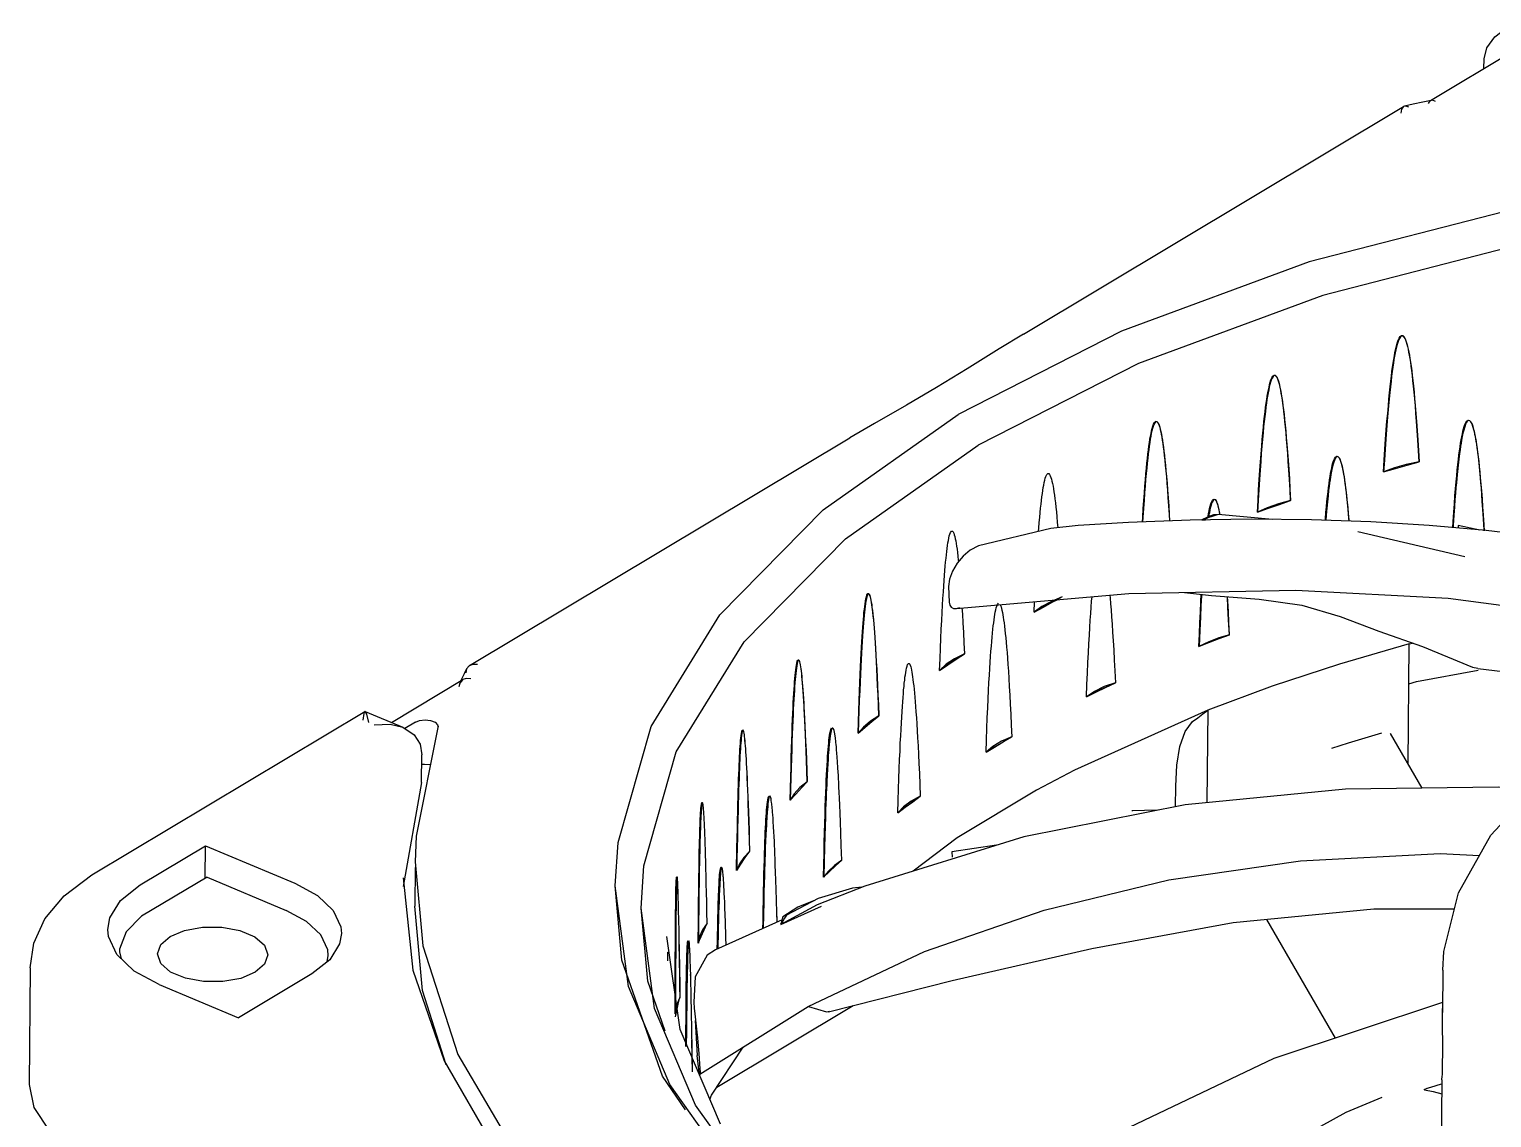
# Model space of a CAD drawing. Header units: millimetres. Extents: x 0 to 841, y 0 to 594.
# Drawn here: x 547.17 to 575.63, y 353.32 to 374.49 of the extents above; entities that cross this region are included whole.
import ezdxf

# ---------------------------------------------------------------- set-up
doc = ezdxf.new("R2010")
doc.units = ezdxf.units.MM
doc.header["$LTSCALE"] = 46.255
doc.layers.add('ASSEM_MEM', color=7, linetype='CONTINUOUS')

msp = doc.modelspace()

# ---------------------------------------------------------------- linework, layer by layer
at = {"layer": 'ASSEM_MEM', "color": 7, "linetype": 'CONTINUOUS'}
for p, q in [((574.441, 373.101), (576.039, 374.057)), ((575.48, 373.723), (575.482, 373.91)), ((574.453, 373.103), (574.431, 373.095)), ((566.517, 368.557), (573.914, 372.982)), ((573.874, 372.93), (573.862, 372.856)), ((573.936, 372.991), (573.914, 372.982)), ((573.877, 368.529), (573.904, 368.525)), ((573.908, 368.521), (573.881, 368.525)), ((573.969, 368.405), (573.981, 368.363)), ((571.395, 367.758), (571.419, 367.755)), ((571.424, 367.752), (571.4, 367.754)), ((571.48, 367.639), (571.492, 367.598)), ((569.091, 366.86), (569.114, 366.858)), ((569.12, 366.854), (569.097, 366.856)), ((555.743, 362.113), (563.14, 366.537)), ((572.614, 366.181), (572.638, 366.177)), ((572.646, 366.171), (572.623, 366.174)), ((570.121, 365.066), (570.131, 365.119)), ((570.131, 365.119), (570.142, 365.168)), ((570.252, 365.337), (570.23, 365.34)), ((570.33, 365.134), (570.322, 365.167)), ((570.106, 364.984), (569.993, 364.947)), ((569.993, 364.947), (570.036, 364.944)), ((570.076, 364.984), (569.994, 364.947)), ((569.994, 364.947), (570.056, 364.941)), ((570.076, 364.984), (570.004, 364.953)), ((570.004, 364.953), (570.106, 364.984)), ((570.056, 364.941), (570.004, 364.945)), ((570.004, 364.945), (570.012, 364.944)), ((570.148, 365.015), (570.076, 364.984)), ((570.208, 365.016), (570.106, 364.984)), ((570.136, 365.084), (570.129, 365.05)), ((570.22, 365.045), (570.148, 365.015)), ((570.311, 365.047), (570.208, 365.016)), ((570.311, 365.047), (570.22, 365.045)), ((571.367, 364.954), (570.311, 365.047)), ((572.123, 364.947), (570.95, 364.958)), ((574.98, 364.833), (574.981, 364.784)), ((575.398, 364.747), (574.98, 364.833)), ((575.008, 364.826), (574.98, 364.833)), ((575.11, 364.226), (573.024, 364.715)), ((564.967, 363.657), (564.975, 363.764)), ((563.49, 363.51), (563.505, 363.512)), ((563.513, 363.509), (563.499, 363.508)), ((564.96, 363.542), (564.967, 363.657)), ((565.063, 363.65), (565.072, 363.344)), ((567.274, 363.445), (567.171, 363.391)), ((565.323, 363.231), (565.331, 363.11)), ((566.725, 363.15), (566.734, 363.353)), ((566.825, 363.205), (566.725, 363.15)), ((565.371, 362.341), (565.281, 362.282)), ((574.004, 360.184), (574.026, 362.534)), ((574.026, 362.534), (574.092, 362.549)), ((555.684, 362.049), (555.667, 361.972)), ((562.15, 362.218), (562.138, 362.214)), ((564.975, 362.078), (564.888, 362.018)), ((574.168, 361.801), (575.367, 362.022)), ((575.257, 362.082), (575.36, 362.058)), ((554.22, 361.006), (555.611, 361.838)), ((555.551, 361.77), (555.535, 361.697)), ((555.586, 361.846), (555.571, 361.813)), ((555.677, 361.861), (555.611, 361.838)), ((555.767, 361.855), (555.677, 361.861)), ((574.019, 361.757), (574.168, 361.801)), ((563.706, 361.135), (563.69, 361.539)), ((548.392, 358.04), (553.701, 361.219)), ((553.71, 361.22), (553.701, 361.219)), ((553.742, 361.166), (553.71, 361.22)), ((553.71, 361.22), (554.443, 360.912)), ((553.782, 361.001), (553.742, 361.166)), ((563.301, 360.795), (563.315, 361.235)), ((570.104, 361.243), (570.088, 359.446)), ((553.886, 360.958), (554.196, 360.973)), ((554.196, 360.973), (554.443, 360.912)), ((554.686, 361.012), (554.479, 360.888)), ((555.129, 360.928), (555.125, 360.909)), ((555.129, 360.909), (555.129, 360.929)), ((561.066, 360.856), (561.057, 360.854)), ((562.813, 360.897), (562.8, 360.895)), ((563.406, 360.913), (563.303, 360.795)), ((563.303, 360.795), (563.435, 360.909)), ((573.656, 360.788), (573.653, 360.793)), ((573.656, 360.787), (574.268, 359.728)), ((554.809, 359.834), (554.814, 360.375)), ((562.302, 360.072), (562.311, 359.854)), ((554.809, 359.834), (554.452, 357.817)), ((561.993, 359.929), (561.981, 359.493)), ((569.478, 359.367), (569.482, 359.764)), ((562.059, 359.616), (561.981, 359.493)), ((561.981, 359.493), (562.088, 359.613)), ((566.776, 359.69), (565.232, 358.76)), ((569.668, 359.404), (566.527, 358.782)), ((569.121, 359.296), (568.63, 359.289)), ((568.646, 359.288), (568.63, 359.289)), ((549.33, 357.845), (550.604, 358.608)), ((550.598, 357.978), (550.604, 358.608)), ((550.604, 358.608), (552.339, 357.879)), ((566.527, 358.782), (563.431, 357.819)), ((565.232, 358.76), (564.373, 358.112)), ((565.997, 358.617), (565.126, 358.489)), ((565.126, 358.489), (565.133, 358.384)), ((569.348, 357.941), (571.907, 358.313)), ((554.684, 358.182), (554.677, 357.432)), ((560.992, 358.254), (560.94, 358.127)), ((560.94, 358.127), (561.021, 358.252)), ((562.72, 358.108), (562.631, 357.993)), ((562.631, 357.993), (562.746, 358.104)), ((548.951, 357.545), (549.33, 357.845)), ((550.633, 357.999), (549.359, 357.237)), ((550.633, 357.999), (552.175, 357.351)), ((563.431, 357.819), (562.505, 357.46)), ((566.924, 357.356), (569.348, 357.941)), ((548.739, 357.202), (548.951, 357.545)), ((562.505, 357.46), (561.799, 357.076)), ((562.525, 357.579), (561.91, 357.256)), ((562.467, 357.552), (562.13, 357.414)), ((562.558, 357.477), (562.505, 357.46)), ((548.701, 356.98), (548.739, 357.202)), ((549.359, 357.237), (549.057, 356.932)), ((559.748, 356.936), (559.749, 357.147)), ((559.758, 357.25), (559.756, 357.055)), ((559.813, 357.164), (559.809, 357.347)), ((559.817, 356.949), (559.813, 357.164)), ((561.823, 357.167), (560.524, 356.584)), ((560.715, 357.267), (560.71, 357.391)), ((561.717, 357.234), (561.72, 357.121)), ((561.795, 357.076), (562.592, 357.429)), ((562.13, 357.415), (561.84, 357.225)), ((561.91, 357.256), (561.84, 357.225)), ((571.251, 357.176), (572.586, 354.865)), ((559.746, 356.692), (559.748, 356.936)), ((559.756, 357.055), (559.754, 356.828)), ((559.821, 356.698), (559.817, 356.949)), ((560.58, 357.01), (560.576, 356.829)), ((561.835, 357.142), (561.795, 357.076)), ((561.812, 357.131), (561.797, 357.077)), ((561.797, 357.077), (561.802, 357.079)), ((561.799, 357.085), (561.835, 357.142)), ((561.812, 357.131), (561.799, 357.085)), ((561.799, 357.076), (561.806, 357.081)), ((559.841, 355.036), (559.581, 356.845)), ((559.754, 356.828), (559.744, 355.793)), ((559.745, 356.41), (559.746, 356.692)), ((559.754, 356.828), (559.752, 356.565)), ((559.814, 356.829), (559.819, 356.557)), ((559.825, 356.404), (559.821, 356.698)), ((560.028, 356.553), (560.025, 356.603)), ((560.192, 356.712), (560.247, 356.841)), ((560.217, 356.841), (560.192, 356.712)), ((560.562, 356.601), (560.565, 356.751)), ((560.574, 356.718), (560.571, 356.605)), ((560.576, 356.829), (560.574, 356.718)), ((560.732, 356.677), (560.728, 356.817)), ((548.929, 356.544), (548.96, 356.411)), ((552.97, 356.35), (552.991, 356.473)), ((559.595, 356.531), (559.595, 356.521)), ((559.597, 356.475), (559.596, 356.522)), ((559.598, 356.369), (559.597, 356.475)), ((559.744, 356.083), (559.745, 356.41)), ((559.752, 356.565), (559.75, 356.26)), ((559.819, 356.557), (559.825, 356.239)), ((559.983, 356.39), (559.98, 356.296)), ((547.194, 356.236), (547.173, 353.963)), ((552.675, 356.117), (551.242, 355.259)), ((559.744, 355.793), (559.744, 356.083)), ((559.75, 356.26), (559.748, 355.906)), ((560.032, 356.084), (560.044, 356.1)), ((560.048, 355.922), (560.044, 356.103)), ((574.68, 356.187), (574.672, 355.363)), ((549.7, 355.907), (551.242, 355.259)), ((559.744, 355.34), (559.744, 355.793)), ((559.748, 355.906), (559.747, 355.708)), ((560.051, 355.795), (560.048, 355.922)), ((560.054, 355.63), (560.051, 355.795)), ((559.747, 355.708), (559.746, 355.298)), ((559.773, 355.526), (559.746, 355.409)), ((559.835, 355.658), (559.773, 355.526)), ((559.966, 355.495), (559.963, 355.288)), ((559.968, 355.654), (559.966, 355.495)), ((560.059, 355.414), (560.054, 355.63)), ((560.105, 355.563), (560.114, 355.45)), ((560.114, 355.45), (560.126, 355.337)), ((560.223, 354.164), (562.33, 355.479)), ((560.551, 353.912), (563.207, 355.501)), ((562.339, 355.483), (562.685, 355.379)), ((574.672, 355.363), (574.674, 355.442)), ((559.749, 355.282), (559.772, 355.395)), ((559.963, 355.288), (559.96, 355.016)), ((560.128, 355.209), (560.173, 354.53)), ((562.685, 355.379), (562.725, 355.381)), ((562.725, 355.381), (562.748, 355.388)), ((560.622, 353.192), (559.841, 355.036)), ((559.96, 355.016), (559.957, 354.701)), ((560.062, 354.833), (560.068, 354.499)), ((560.078, 354.208), (560.07, 354.74)), ((574.674, 354.248), (574.678, 354.696)), ((560.068, 354.499), (560.074, 354.209)), ((560.212, 354.203), (560.173, 354.53)), ((560.203, 354.568), (560.223, 354.268)), ((574.66, 354.053), (574.622, 349.92)), ((574.66, 354.053), (574.669, 354.128)), ((560.953, 352.121), (559.635, 353.961)), ((574.324, 353.859), (574.489, 353.831)), ((574.375, 353.891), (574.382, 353.893)), ((574.382, 353.893), (574.488, 353.925)), ((574.488, 353.925), (574.512, 353.932)), ((574.489, 353.831), (574.658, 353.785)), ((574.509, 353.931), (574.549, 353.943)), ((574.549, 353.943), (574.591, 353.955)), ((574.591, 353.955), (574.659, 353.977)), ((561.439, 351.757), (560.137, 353.562)), ((572.8, 353.424), (573.497, 353.715))]:
    msp.add_line(p, q, dxfattribs=at)
for points in [[(575.482, 373.91), (575.534, 374.126), (575.694, 374.339), (575.889, 374.486)], [(574.453, 373.103), (574.291, 373.069), (574.101, 373.027), (573.936, 372.991)], [(574.431, 373.095), (574.425, 373.091), (574.391, 373.043)], [(574.536, 373.082), (574.476, 373.105), (574.453, 373.103)], [(573.914, 372.982), (573.908, 372.978), (573.874, 372.93)], [(574.02, 372.969), (573.959, 372.992), (573.936, 372.991)], [(616.811, 357.295), (616.68, 358.739), (615.893, 360.996), (614.411, 363.167), (612.271, 365.201), (609.526, 367.046), (606.243, 368.658), (602.504, 369.997), (598.4, 371.029), (594.032, 371.73), (589.508, 372.082), (584.939, 372.077), (580.439, 371.714), (576.117, 371.002), (572.079, 369.96), (568.427, 368.612), (565.249, 366.993)], [(616.3, 356.866), (616.172, 358.286), (615.398, 360.503), (613.942, 362.637), (611.839, 364.635), (609.142, 366.448), (605.916, 368.032), (602.242, 369.347), (598.209, 370.362), (593.917, 371.05), (589.472, 371.396), (584.983, 371.391), (580.561, 371.034), (576.314, 370.335), (572.347, 369.311), (568.758, 367.987), (565.636, 366.396)], [(566.517, 368.557), (566.045, 368.269), (565.422, 367.883), (564.828, 367.521)], [(573.526, 365.882), (573.54, 366.109), (573.554, 366.318), (573.567, 366.513), (573.58, 366.694), (573.593, 366.861), (573.606, 367.016), (573.619, 367.16), (573.631, 367.294), (573.643, 367.418), (573.655, 367.532), (573.667, 367.639), (573.678, 367.737), (573.69, 367.829), (573.702, 367.914), (573.713, 367.992), (573.725, 368.065), (573.736, 368.132), (573.748, 368.194), (573.76, 368.252), (573.772, 368.305), (573.785, 368.354)], [(573.79, 368.352), (573.777, 368.303), (573.765, 368.25), (573.753, 368.193), (573.741, 368.131), (573.729, 368.064), (573.718, 367.991), (573.706, 367.913), (573.695, 367.829), (573.683, 367.738), (573.671, 367.639), (573.659, 367.533), (573.647, 367.419), (573.635, 367.295), (573.622, 367.162), (573.609, 367.018), (573.596, 366.862), (573.583, 366.695), (573.57, 366.514), (573.556, 366.319), (573.542, 366.108), (573.527, 365.881)], [(573.785, 368.354), (573.798, 368.4), (573.813, 368.441), (573.83, 368.478), (573.85, 368.51), (573.877, 368.529)], [(573.881, 368.525), (573.855, 368.506), (573.835, 368.475), (573.818, 368.438), (573.803, 368.397), (573.79, 368.352)], [(573.904, 368.525), (573.924, 368.504), (573.941, 368.476), (573.955, 368.443), (573.969, 368.405)], [(573.985, 368.361), (573.973, 368.403), (573.959, 368.44), (573.945, 368.473), (573.928, 368.501), (573.908, 368.521)], [(573.981, 368.363), (573.994, 368.316), (574.005, 368.265), (574.017, 368.209), (574.028, 368.148), (574.039, 368.082), (574.051, 368.01), (574.062, 367.931), (574.073, 367.846), (574.085, 367.754), (574.096, 367.654), (574.108, 367.545), (574.119, 367.428), (574.131, 367.301), (574.143, 367.164), (574.155, 367.016), (574.167, 366.855), (574.18, 366.682), (574.192, 366.494), (574.205, 366.292), (574.218, 366.073)], [(574.218, 366.072), (574.206, 366.292), (574.193, 366.495), (574.181, 366.683), (574.169, 366.857), (574.157, 367.018), (574.145, 367.166), (574.133, 367.303), (574.121, 367.43), (574.11, 367.547), (574.098, 367.655), (574.087, 367.755), (574.076, 367.847), (574.065, 367.932), (574.054, 368.01), (574.043, 368.082), (574.031, 368.148), (574.02, 368.208), (574.009, 368.264), (573.997, 368.315), (573.985, 368.361)], [(571.308, 367.578), (571.321, 367.624), (571.335, 367.666), (571.35, 367.704), (571.37, 367.737), (571.395, 367.758)], [(571.4, 367.754), (571.375, 367.734), (571.356, 367.701), (571.341, 367.663), (571.327, 367.622), (571.314, 367.576)], [(571.419, 367.755), (571.438, 367.735), (571.454, 367.708), (571.468, 367.676), (571.48, 367.639)], [(571.494, 367.605), (571.483, 367.644), (571.471, 367.678), (571.457, 367.709), (571.442, 367.734), (571.424, 367.752)], [(564.828, 367.521), (564.242, 367.177), (563.62, 366.818), (563.14, 366.537)], [(571.07, 365.094), (571.083, 365.321), (571.095, 365.531), (571.108, 365.727), (571.12, 365.908), (571.132, 366.076), (571.143, 366.231), (571.155, 366.376), (571.166, 366.51), (571.177, 366.634), (571.188, 366.75), (571.199, 366.857), (571.21, 366.956), (571.221, 367.048), (571.231, 367.133), (571.242, 367.212), (571.253, 367.285), (571.263, 367.353), (571.274, 367.416), (571.285, 367.474), (571.297, 367.528), (571.308, 367.578)], [(571.314, 367.576), (571.302, 367.527), (571.291, 367.473), (571.28, 367.415), (571.269, 367.353), (571.258, 367.285), (571.247, 367.212), (571.237, 367.134), (571.226, 367.049), (571.215, 366.957), (571.204, 366.858), (571.193, 366.752), (571.182, 366.636), (571.17, 366.512), (571.159, 366.378), (571.147, 366.234), (571.135, 366.078), (571.123, 365.909), (571.11, 365.728), (571.098, 365.532), (571.085, 365.321), (571.071, 365.093)], [(571.492, 367.598), (571.504, 367.552), (571.515, 367.502), (571.526, 367.447), (571.536, 367.387), (571.547, 367.321), (571.558, 367.249), (571.568, 367.172), (571.579, 367.087), (571.59, 366.996), (571.601, 366.897), (571.612, 366.789), (571.623, 366.672), (571.634, 366.546), (571.645, 366.41), (571.657, 366.262), (571.669, 366.102), (571.681, 365.929), (571.693, 365.741), (571.705, 365.539), (571.717, 365.32)], [(571.718, 365.32), (571.706, 365.531), (571.695, 365.728), (571.683, 365.91), (571.672, 366.079), (571.661, 366.235), (571.65, 366.38), (571.639, 366.514), (571.629, 366.638), (571.618, 366.753), (571.608, 366.859), (571.597, 366.958), (571.587, 367.049), (571.577, 367.133), (571.567, 367.21), (571.557, 367.282), (571.547, 367.348), (571.536, 367.409), (571.526, 367.465), (571.516, 367.516), (571.505, 367.563), (571.494, 367.605)], [(558.575, 357.829), (558.632, 358.669), (559.273, 360.926), (560.614, 363.101), (562.622, 365.14), (565.249, 366.993)], [(569.012, 366.676), (569.023, 366.722), (569.036, 366.765), (569.05, 366.804), (569.068, 366.838), (569.091, 366.86)], [(569.097, 366.856), (569.074, 366.835), (569.057, 366.801), (569.042, 366.763), (569.03, 366.72)], [(569.114, 366.858), (569.131, 366.839), (569.146, 366.813), (569.158, 366.781), (569.17, 366.745), (569.181, 366.704)], [(569.186, 366.702), (569.176, 366.742), (569.164, 366.779), (569.151, 366.81), (569.137, 366.836), (569.12, 366.854)], [(575.083, 366.716), (575.096, 366.76), (575.11, 366.8), (575.126, 366.836), (575.146, 366.867), (575.173, 366.885)], [(575.18, 366.878), (575.155, 366.861), (575.135, 366.832), (575.123, 366.807), (575.111, 366.776), (575.098, 366.737)], [(575.173, 366.885), (575.198, 366.88), (575.217, 366.86)], [(575.224, 366.854), (575.204, 366.873), (575.18, 366.878)], [(575.217, 366.86), (575.233, 366.834), (575.247, 366.803), (575.26, 366.768), (575.271, 366.729)], [(575.271, 366.742), (575.259, 366.781), (575.247, 366.811), (575.235, 366.835), (575.224, 366.854)], [(568.835, 364.903), (568.84, 364.996), (568.851, 365.165), (568.861, 365.321), (568.872, 365.466), (568.882, 365.601), (568.892, 365.725), (568.902, 365.841), (568.912, 365.949), (568.922, 366.048), (568.932, 366.141), (568.941, 366.227), (568.951, 366.306), (568.961, 366.38), (568.97, 366.448), (568.98, 366.512), (568.99, 366.571), (569.001, 366.625), (569.012, 366.676)], [(569.03, 366.72), (569.018, 366.674), (569.007, 366.624), (568.997, 366.57), (568.987, 366.512), (568.977, 366.449), (568.967, 366.381), (568.957, 366.307), (568.947, 366.228), (568.937, 366.142), (568.927, 366.05), (568.917, 365.951), (568.907, 365.844), (568.897, 365.728), (568.887, 365.603), (568.876, 365.469), (568.866, 365.324), (568.855, 365.167), (568.844, 364.998), (568.838, 364.903)], [(569.181, 366.704), (569.192, 366.659), (569.202, 366.609), (569.212, 366.554), (569.222, 366.494), (569.232, 366.429), (569.242, 366.358), (569.252, 366.281), (569.262, 366.197), (569.272, 366.106), (569.282, 366.007), (569.292, 365.9), (569.303, 365.784), (569.313, 365.659), (569.324, 365.523), (569.335, 365.376), (569.346, 365.217), (569.357, 365.044), (569.364, 364.924)], [(569.366, 364.924), (569.358, 365.046), (569.348, 365.218), (569.337, 365.377), (569.326, 365.524), (569.316, 365.66), (569.306, 365.786), (569.296, 365.901), (569.286, 366.008), (569.276, 366.107), (569.266, 366.197), (569.256, 366.281), (569.246, 366.358), (569.237, 366.429), (569.227, 366.494), (569.217, 366.553), (569.207, 366.607), (569.197, 366.657), (569.186, 366.702)], [(574.875, 364.794), (574.882, 364.915), (574.894, 365.093), (574.905, 365.257), (574.916, 365.41), (574.927, 365.551), (574.939, 365.682), (574.95, 365.803), (574.96, 365.915), (574.971, 366.019), (574.982, 366.116), (574.993, 366.205), (575.004, 366.288), (575.015, 366.364), (575.025, 366.435), (575.036, 366.5), (575.047, 366.561), (575.059, 366.617), (575.071, 366.669), (575.083, 366.716)], [(575.098, 366.737), (575.085, 366.69), (575.071, 366.633), (575.064, 366.6), (575.057, 366.568), (575.05, 366.53), (575.042, 366.487), (575.034, 366.436), (575.025, 366.378), (575.014, 366.308), (575.003, 366.226), (574.991, 366.128), (574.977, 366.009), (574.965, 365.888), (574.958, 365.823), (574.951, 365.751), (574.944, 365.668), (574.935, 365.573), (574.926, 365.465), (574.916, 365.341), (574.906, 365.198), (574.894, 365.033), (574.882, 364.842), (574.879, 364.794)], [(575.485, 364.729), (575.483, 364.752), (575.471, 364.964), (575.459, 365.146), (575.448, 365.304), (575.438, 365.441), (575.429, 365.56), (575.42, 365.664), (575.412, 365.754), (575.405, 365.834), (575.399, 365.905), (575.392, 365.967), (575.384, 366.05), (575.371, 366.168), (575.359, 366.266), (575.348, 366.348), (575.338, 366.416), (575.329, 366.474), (575.32, 366.523), (575.313, 366.566), (575.305, 366.602), (575.299, 366.634), (575.293, 366.662), (575.285, 366.695), (575.271, 366.742)], [(575.271, 366.729), (575.283, 366.685), (575.294, 366.638), (575.304, 366.587), (575.315, 366.531), (575.325, 366.47), (575.335, 366.403), (575.346, 366.332), (575.356, 366.254), (575.367, 366.17), (575.377, 366.079), (575.387, 365.981), (575.398, 365.874), (575.409, 365.76), (575.42, 365.636), (575.431, 365.502), (575.442, 365.357), (575.453, 365.201), (575.464, 365.033), (575.476, 364.851), (575.483, 364.729)], [(559.078, 357.393), (559.134, 358.217), (559.764, 360.435), (561.082, 362.572), (563.054, 364.575), (565.636, 366.396)], [(572.393, 364.938), (572.395, 364.965), (572.405, 365.087), (572.415, 365.2), (572.425, 365.305), (572.435, 365.401), (572.446, 365.491), (572.456, 365.574), (572.466, 365.651), (572.476, 365.723), (572.486, 365.789), (572.496, 365.85), (572.507, 365.907), (572.518, 365.959), (572.529, 366.007)], [(572.546, 366.029), (572.534, 365.982), (572.521, 365.924), (572.514, 365.89), (572.507, 365.857), (572.501, 365.819), (572.493, 365.776), (572.485, 365.725), (572.477, 365.666), (572.467, 365.596), (572.457, 365.513), (572.445, 365.415), (572.433, 365.296), (572.421, 365.172), (572.415, 365.108), (572.408, 365.035), (572.4, 364.938)], [(572.529, 366.007), (572.542, 366.052), (572.555, 366.092), (572.57, 366.129), (572.589, 366.161), (572.614, 366.181)], [(572.623, 366.174), (572.599, 366.156), (572.58, 366.125), (572.569, 366.1), (572.558, 366.068), (572.546, 366.029)], [(572.638, 366.177), (572.656, 366.159), (572.671, 366.133), (572.684, 366.103), (572.696, 366.068), (572.707, 366.03)], [(572.709, 366.043), (572.697, 366.081), (572.686, 366.111), (572.675, 366.135), (572.664, 366.152), (572.646, 366.171)], [(572.707, 366.03), (572.718, 365.987), (572.728, 365.941), (572.738, 365.89), (572.748, 365.834), (572.758, 365.774), (572.768, 365.708), (572.778, 365.637), (572.788, 365.56), (572.798, 365.477), (572.808, 365.386), (572.818, 365.289), (572.828, 365.183), (572.838, 365.069), (572.849, 364.945), (572.851, 364.922)], [(572.855, 364.921), (572.851, 364.974), (572.843, 365.064), (572.836, 365.144), (572.83, 365.214), (572.824, 365.275), (572.816, 365.357), (572.803, 365.474), (572.792, 365.572), (572.781, 365.653), (572.772, 365.721), (572.763, 365.779), (572.755, 365.828), (572.748, 365.869), (572.741, 365.906), (572.735, 365.937), (572.729, 365.964), (572.722, 365.997), (572.709, 366.043)], [(573.527, 365.881), (573.756, 365.946), (573.986, 366.01), (574.218, 366.072)], [(574.218, 366.072), (573.968, 366.022), (573.736, 365.957), (573.527, 365.881)], [(566.814, 364.722), (566.819, 364.786), (566.827, 364.893), (566.836, 364.993), (566.845, 365.085), (566.853, 365.17), (566.862, 365.25), (566.87, 365.324), (566.879, 365.393), (566.887, 365.457), (566.896, 365.516), (566.904, 365.571), (566.913, 365.622), (566.923, 365.67), (566.933, 365.714), (566.944, 365.754), (566.956, 365.791), (566.971, 365.824), (566.991, 365.845)], [(566.991, 365.845), (567.012, 365.845), (567.028, 365.827), (567.041, 365.802), (567.053, 365.771), (567.064, 365.735), (567.074, 365.695), (567.084, 365.65), (567.094, 365.601), (567.103, 365.547), (567.112, 365.487), (567.122, 365.422), (567.131, 365.352), (567.14, 365.275), (567.15, 365.192), (567.159, 365.101), (567.169, 365.003), (567.178, 364.897), (567.187, 364.793)], [(570.159, 365.191), (570.148, 365.143), (570.136, 365.084)], [(570.142, 365.168), (570.153, 365.213), (570.166, 365.254), (570.18, 365.292), (570.197, 365.325), (570.22, 365.346)], [(570.23, 365.34), (570.209, 365.32), (570.191, 365.289), (570.181, 365.263), (570.17, 365.23), (570.159, 365.191)], [(570.248, 365.338), (570.261, 365.324), (570.275, 365.297), (570.288, 365.265), (570.299, 365.229), (570.31, 365.189)], [(570.322, 365.167), (570.311, 365.213), (570.3, 365.25), (570.289, 365.279), (570.279, 365.302), (570.269, 365.32), (570.252, 365.337)], [(570.31, 365.189), (570.32, 365.144), (570.33, 365.095), (570.339, 365.045)], [(570.347, 365.044), (570.341, 365.076), (570.335, 365.107), (570.33, 365.134)], [(571.071, 365.093), (571.285, 365.17), (571.5, 365.245), (571.718, 365.32)], [(571.718, 365.32), (571.48, 365.256), (571.262, 365.18), (571.071, 365.093)], [(567.582, 364.832), (567.052, 364.779), (565.646, 364.439)], [(570.95, 364.958), (569.762, 364.94), (568.562, 364.893), (567.582, 364.834)], [(570.11, 364.998), (570.112, 365.009), (570.121, 365.066)], [(570.129, 365.05), (570.124, 365.017), (570.121, 365.003)], [(583.895, 362.78), (583.876, 362.788), (583.151, 363.058), (582.354, 363.328), (581.498, 363.59), (580.597, 363.837), (579.654, 364.064), (578.673, 364.269), (577.656, 364.451), (576.606, 364.607), (575.524, 364.735), (574.413, 364.836), (573.279, 364.906), (572.123, 364.947)], [(564.975, 363.764), (564.983, 363.864), (564.99, 363.957), (564.997, 364.043), (565.005, 364.123), (565.012, 364.197), (565.019, 364.267), (565.027, 364.331), (565.034, 364.391), (565.042, 364.446), (565.05, 364.498), (565.058, 364.546), (565.067, 364.59), (565.076, 364.632), (565.087, 364.669), (565.1, 364.702), (565.118, 364.725)], [(565.118, 364.725), (565.136, 364.726), (565.15, 364.709), (565.162, 364.684), (565.173, 364.654), (565.182, 364.619), (565.192, 364.579), (565.2, 364.535), (565.209, 364.486), (565.217, 364.432), (565.226, 364.374), (565.234, 364.309), (565.242, 364.239), (565.25, 364.163), (565.254, 364.133)], [(565.646, 364.439), (565.484, 364.355), (565.344, 364.239), (565.226, 364.101), (565.136, 363.948), (565.079, 363.791), (565.063, 363.65)], [(563.445, 363.361), (563.453, 363.406), (563.463, 363.447), (563.474, 363.484), (563.49, 363.51)], [(563.499, 363.508), (563.483, 363.483), (563.471, 363.447), (563.462, 363.407), (563.453, 363.363)], [(563.505, 363.512), (563.517, 363.498), (563.526, 363.475), (563.535, 363.448), (563.543, 363.416), (563.55, 363.38), (563.557, 363.339)], [(563.565, 363.336), (563.558, 363.377), (563.551, 363.413), (563.543, 363.445), (563.534, 363.472), (563.525, 363.494), (563.513, 363.509)], [(564.888, 362.018), (564.896, 362.241), (564.904, 362.448), (564.912, 362.64), (564.92, 362.819), (564.928, 362.986), (564.936, 363.14), (564.944, 363.284), (564.952, 363.417), (564.96, 363.542)], [(565.21, 363.221), (568.572, 363.513), (571.821, 363.576), (574.782, 363.42), (577.534, 363.062), (580.143, 362.497), (581.131, 362.18)], [(567.274, 363.445), (567.064, 363.36), (566.879, 363.261), (566.725, 363.15)], [(567.744, 361.505), (567.754, 361.743), (567.763, 361.965), (567.773, 362.17), (567.782, 362.361), (567.791, 362.537), (567.801, 362.702), (567.81, 362.854), (567.819, 362.995), (567.828, 363.126), (567.837, 363.248), (567.846, 363.361), (567.853, 363.45)], [(568.199, 363.48), (568.204, 363.426), (568.214, 363.314), (568.224, 363.192), (568.234, 363.06), (568.244, 362.917), (568.254, 362.762), (568.264, 362.595), (568.275, 362.414), (568.285, 362.218), (568.296, 362.006), (568.307, 361.777)], [(569.655, 363.534), (570.179, 363.477), (571.107, 363.4), (571.937, 363.289), (572.681, 363.065), (573.437, 362.783), (574.284, 362.479), (575.257, 362.082)], [(569.933, 362.483), (569.943, 362.725), (569.952, 362.949), (569.962, 363.156), (569.972, 363.349), (569.98, 363.499)], [(569.985, 363.498), (569.983, 363.467), (569.973, 363.275), (569.961, 363.051), (569.948, 362.79), (569.935, 362.482)], [(570.485, 363.452), (570.49, 363.362), (570.501, 363.163), (570.512, 362.947), (570.524, 362.713)], [(570.526, 362.711), (570.512, 363.002), (570.499, 363.248), (570.488, 363.451)], [(563.453, 363.363), (563.446, 363.315), (563.438, 363.264), (563.431, 363.208), (563.425, 363.149), (563.418, 363.084), (563.412, 363.015), (563.405, 362.94), (563.399, 362.86), (563.392, 362.773), (563.386, 362.68), (563.379, 362.579), (563.373, 362.471), (563.366, 362.354), (563.36, 362.228), (563.353, 362.093), (563.346, 361.946), (563.339, 361.789), (563.332, 361.619), (563.325, 361.436), (563.318, 361.238), (563.311, 361.025), (563.303, 360.796)], [(563.315, 361.235), (563.321, 361.431), (563.328, 361.613), (563.334, 361.782), (563.341, 361.939), (563.347, 362.085), (563.354, 362.22), (563.36, 362.346), (563.366, 362.463), (563.372, 362.571), (563.379, 362.672), (563.385, 362.766), (563.391, 362.853), (563.397, 362.934), (563.404, 363.009), (563.41, 363.079), (563.416, 363.144), (563.423, 363.205), (563.43, 363.261), (563.437, 363.313), (563.445, 363.361)], [(563.557, 363.339), (563.564, 363.295), (563.571, 363.246), (563.578, 363.192), (563.585, 363.133), (563.591, 363.069), (563.598, 363), (563.605, 362.924), (563.612, 362.842), (563.619, 362.753), (563.626, 362.657), (563.633, 362.553), (563.641, 362.44), (563.648, 362.317), (563.656, 362.185), (563.663, 362.042), (563.671, 361.888), (563.68, 361.721), (563.688, 361.54), (563.696, 361.345), (563.705, 361.135)], [(563.69, 361.539), (563.682, 361.719), (563.674, 361.886), (563.667, 362.04), (563.66, 362.183), (563.652, 362.315), (563.645, 362.437), (563.638, 362.55), (563.631, 362.654), (563.625, 362.751), (563.618, 362.839), (563.611, 362.921), (563.605, 362.997), (563.598, 363.066), (563.591, 363.13), (563.585, 363.189), (563.578, 363.243), (563.572, 363.292), (563.565, 363.336)], [(565.072, 363.344), (565.084, 363.285), (565.115, 363.244), (565.16, 363.223), (565.21, 363.221)], [(565.21, 363.221), (565.216, 363.222), (565.281, 363.241)], [(565.791, 360.425), (565.799, 360.666), (565.807, 360.888), (565.815, 361.095), (565.824, 361.286), (565.832, 361.464), (565.84, 361.628), (565.848, 361.781), (565.856, 361.923), (565.864, 362.054), (565.872, 362.176), (565.879, 362.289), (565.887, 362.394), (565.895, 362.491), (565.902, 362.582), (565.91, 362.666), (565.917, 362.743), (565.925, 362.816), (565.932, 362.883), (565.94, 362.945), (565.947, 363.002), (565.955, 363.056), (565.963, 363.105), (565.971, 363.151), (565.98, 363.194), (565.989, 363.233), (566, 363.269)], [(566, 363.269), (566.013, 363.301), (566.031, 363.322)], [(566.067, 363.296), (566.073, 363.282), (566.083, 363.254), (566.092, 363.222), (566.101, 363.186), (566.109, 363.145), (566.117, 363.101), (566.125, 363.052), (566.133, 362.999), (566.141, 362.941), (566.149, 362.878), (566.157, 362.809), (566.165, 362.734), (566.173, 362.653), (566.182, 362.565), (566.19, 362.47), (566.199, 362.366), (566.208, 362.254), (566.217, 362.133), (566.226, 362.001), (566.235, 361.859), (566.244, 361.705), (566.254, 361.538), (566.263, 361.358), (566.273, 361.163), (566.283, 360.953), (566.293, 360.725)], [(566.725, 363.15), (566.906, 363.249), (567.089, 363.348), (567.172, 363.391)], [(567.171, 363.391), (567.057, 363.331), (566.939, 363.267), (566.825, 363.205)], [(565.331, 363.11), (565.341, 362.94), (565.351, 362.756), (565.361, 362.556), (565.371, 362.341)], [(569.934, 362.482), (570.129, 362.56), (570.327, 362.636), (570.527, 362.711)], [(570.527, 362.711), (570.323, 362.652), (570.123, 362.575), (569.934, 362.482)], [(564.887, 362.017), (565.046, 362.126), (565.207, 362.233), (565.371, 362.34)], [(565.371, 362.34), (565.18, 362.245), (565.017, 362.136), (564.887, 362.017)], [(565.281, 362.282), (565.179, 362.215), (565.075, 362.145), (564.975, 362.078)], [(574.026, 362.534), (572.67, 362.141), (571.361, 361.71), (570.104, 361.243)], [(555.684, 362.049), (555.635, 361.949), (555.586, 361.846)], [(555.743, 362.113), (555.734, 362.107), (555.684, 362.049)], [(555.898, 362.129), (555.809, 362.135), (555.743, 362.113)], [(561.981, 359.495), (561.985, 359.729), (561.991, 359.945), (561.996, 360.145), (562.001, 360.33), (562.006, 360.5), (562.011, 360.659), (562.016, 360.805), (562.021, 360.94), (562.026, 361.066), (562.031, 361.182), (562.036, 361.29), (562.041, 361.391), (562.046, 361.484), (562.051, 361.57), (562.056, 361.65), (562.061, 361.725), (562.066, 361.794), (562.071, 361.858), (562.077, 361.918), (562.082, 361.974), (562.088, 362.025), (562.094, 362.073)], [(562.101, 362.06), (562.095, 362.011), (562.089, 361.958), (562.083, 361.901), (562.078, 361.839), (562.072, 361.774), (562.067, 361.703), (562.062, 361.627), (562.057, 361.545), (562.052, 361.458), (562.046, 361.363), (562.041, 361.262), (562.036, 361.153), (562.031, 361.036), (562.026, 360.91), (562.02, 360.775), (562.015, 360.629), (562.01, 360.473), (562.004, 360.305), (561.999, 360.124), (561.993, 359.929)], [(562.094, 362.073), (562.101, 362.117), (562.109, 362.158), (562.119, 362.194), (562.131, 362.218)], [(562.138, 362.214), (562.125, 362.186), (562.116, 362.148), (562.108, 362.106), (562.101, 362.06)], [(562.193, 362.049), (562.187, 362.089), (562.181, 362.125), (562.175, 362.156), (562.168, 362.183), (562.16, 362.205), (562.15, 362.218)], [(562.184, 362.058), (562.191, 362.01), (562.197, 361.957), (562.203, 361.899), (562.209, 361.835), (562.215, 361.766), (562.221, 361.69), (562.227, 361.607), (562.234, 361.517), (562.24, 361.419), (562.246, 361.313), (562.253, 361.198), (562.26, 361.073), (562.266, 360.938), (562.273, 360.791), (562.28, 360.632), (562.288, 360.46), (562.295, 360.274), (562.302, 360.072)], [(562.31, 359.852), (562.305, 360.066), (562.298, 360.263), (562.291, 360.444), (562.285, 360.611), (562.278, 360.765), (562.272, 360.907), (562.266, 361.038), (562.26, 361.159), (562.254, 361.271), (562.249, 361.374), (562.243, 361.47), (562.237, 361.558), (562.232, 361.639), (562.226, 361.713), (562.221, 361.782), (562.215, 361.845), (562.21, 361.903), (562.204, 361.957), (562.199, 362.005), (562.193, 362.049)], [(564.076, 359.246), (564.083, 359.486), (564.09, 359.708), (564.096, 359.914), (564.103, 360.105), (564.11, 360.283), (564.117, 360.447), (564.123, 360.6), (564.13, 360.742), (564.137, 360.874), (564.143, 360.997), (564.15, 361.11), (564.156, 361.216), (564.163, 361.314), (564.169, 361.404), (564.176, 361.489), (564.182, 361.567), (564.188, 361.64), (564.195, 361.707), (564.201, 361.77), (564.208, 361.828), (564.214, 361.883), (564.221, 361.933), (564.228, 361.979), (564.236, 362.023), (564.244, 362.062), (564.253, 362.099), (564.265, 362.132), (564.28, 362.154)], [(564.28, 362.154), (564.296, 362.154), (564.307, 362.139), (564.317, 362.117), (564.326, 362.089), (564.333, 362.058), (564.341, 362.022), (564.348, 361.982), (564.355, 361.939), (564.362, 361.89), (564.369, 361.838), (564.376, 361.78), (564.383, 361.717), (564.391, 361.649), (564.398, 361.575), (564.405, 361.494), (564.413, 361.407), (564.42, 361.312), (564.428, 361.209), (564.436, 361.097), (564.444, 360.976), (564.452, 360.845), (564.46, 360.704), (564.468, 360.55), (564.477, 360.384), (564.485, 360.204), (564.494, 360.009), (564.503, 359.799), (564.512, 359.572)], [(575.36, 362.057), (578.446, 361.687), (579.392, 361.554)], [(555.611, 361.838), (555.602, 361.832), (555.551, 361.77)], [(567.744, 361.505), (567.93, 361.596), (568.117, 361.687), (568.307, 361.777)], [(568.307, 361.777), (568.224, 361.738), (568.127, 361.692), (568.025, 361.643), (567.923, 361.593), (567.827, 361.546), (567.744, 361.505)], [(568.307, 361.777), (568.092, 361.701), (567.902, 361.609), (567.744, 361.505)], [(553.701, 361.219), (553.681, 361.177), (553.664, 361.049)], [(563.706, 361.135), (563.541, 361.027), (563.406, 360.913)], [(563.435, 360.909), (563.569, 361.022), (563.706, 361.135)], [(570.104, 361.243), (567.51, 360.079), (566.776, 359.69)], [(569.811, 361.021), (569.909, 361.096), (570.007, 361.17), (570.104, 361.243)], [(554.443, 360.912), (554.661, 360.766), (554.778, 360.583), (554.814, 360.375)], [(555.125, 360.909), (554.704, 358.795), (554.685, 358.297)], [(554.686, 361.012), (554.769, 361.044), (554.875, 361.056), (554.983, 361.044), (555.07, 361.01), (555.12, 360.961), (555.129, 360.928)], [(561.019, 360.701), (561.024, 360.747), (561.03, 360.789), (561.038, 360.827), (561.047, 360.855)], [(561.057, 360.854), (561.047, 360.829), (561.04, 360.792), (561.034, 360.751), (561.029, 360.706)], [(561.098, 360.691), (561.094, 360.73), (561.089, 360.765), (561.084, 360.796), (561.079, 360.822), (561.073, 360.843), (561.066, 360.856)], [(562.747, 360.755), (562.754, 360.798), (562.762, 360.838), (562.772, 360.874), (562.786, 360.899)], [(562.8, 360.895), (562.787, 360.872), (562.777, 360.838), (562.771, 360.81), (562.765, 360.776), (562.759, 360.735)], [(562.855, 360.739), (562.848, 360.783), (562.842, 360.818), (562.835, 360.846), (562.829, 360.867), (562.823, 360.882), (562.813, 360.897)], [(569.482, 359.764), (569.503, 360.172), (569.563, 360.539), (569.665, 360.832), (569.811, 361.021)], [(560.938, 358.127), (560.945, 358.564), (560.949, 358.759), (560.952, 358.941), (560.956, 359.11), (560.959, 359.267), (560.963, 359.413), (560.966, 359.549), (560.97, 359.675), (560.973, 359.792), (560.977, 359.901), (560.98, 360.003), (560.984, 360.097), (560.987, 360.185), (560.991, 360.267), (560.995, 360.343), (560.999, 360.414), (561.002, 360.48), (561.006, 360.541), (561.01, 360.598), (561.015, 360.651), (561.019, 360.701)], [(561.029, 360.706), (561.024, 360.657), (561.02, 360.605), (561.015, 360.549), (561.011, 360.489), (561.007, 360.424), (561.003, 360.355), (561, 360.279), (560.996, 360.198), (560.992, 360.111), (560.988, 360.017), (560.984, 359.916), (560.98, 359.807), (560.977, 359.69), (560.973, 359.564), (560.969, 359.427), (560.965, 359.281), (560.961, 359.123), (560.957, 358.952), (560.953, 358.768), (560.949, 358.57), (560.945, 358.357), (560.941, 358.127)], [(561.09, 360.695), (561.094, 360.652), (561.099, 360.604), (561.103, 360.552), (561.108, 360.495), (561.112, 360.432), (561.117, 360.364), (561.121, 360.289), (561.126, 360.208), (561.131, 360.12), (561.135, 360.025), (561.14, 359.921), (561.145, 359.809), (561.151, 359.688), (561.156, 359.556), (561.161, 359.413), (561.167, 359.258), (561.173, 359.091), (561.179, 358.91), (561.185, 358.714), (561.19, 358.501)], [(561.192, 358.502), (561.186, 358.715), (561.181, 358.911), (561.175, 359.093), (561.17, 359.26), (561.165, 359.414), (561.16, 359.556), (561.155, 359.687), (561.151, 359.808), (561.146, 359.92), (561.141, 360.023), (561.137, 360.118), (561.133, 360.205), (561.128, 360.286), (561.124, 360.36), (561.12, 360.428), (561.115, 360.491), (561.111, 360.548), (561.107, 360.6), (561.103, 360.648), (561.098, 360.691)], [(562.631, 357.994), (562.635, 358.237), (562.64, 358.463), (562.644, 358.672), (562.649, 358.866), (562.654, 359.045), (562.658, 359.212), (562.663, 359.366), (562.668, 359.51), (562.673, 359.643), (562.678, 359.766), (562.683, 359.881), (562.688, 359.987), (562.693, 360.085), (562.698, 360.177), (562.703, 360.262), (562.708, 360.341), (562.713, 360.414), (562.718, 360.482), (562.723, 360.545), (562.729, 360.603), (562.735, 360.658), (562.741, 360.708), (562.747, 360.755)], [(562.759, 360.735), (562.752, 360.685), (562.745, 360.624), (562.741, 360.59), (562.738, 360.555), (562.735, 360.516), (562.731, 360.471), (562.726, 360.419), (562.722, 360.358), (562.717, 360.286), (562.711, 360.201), (562.705, 360.1), (562.699, 359.978), (562.693, 359.856), (562.69, 359.79), (562.686, 359.716), (562.683, 359.632), (562.679, 359.536), (562.674, 359.426), (562.67, 359.3), (562.665, 359.156), (562.659, 358.989), (562.653, 358.796), (562.647, 358.57), (562.64, 358.305), (562.632, 357.993)], [(562.982, 358.324), (562.973, 358.611), (562.965, 358.855), (562.958, 359.064), (562.951, 359.243), (562.945, 359.397), (562.939, 359.53), (562.934, 359.646), (562.929, 359.747), (562.925, 359.835), (562.921, 359.913), (562.917, 359.981), (562.914, 360.041), (562.909, 360.121), (562.902, 360.236), (562.895, 360.33), (562.889, 360.409), (562.884, 360.475), (562.879, 360.53), (562.874, 360.577), (562.87, 360.618), (562.866, 360.652), (562.863, 360.682), (562.859, 360.708), (562.855, 360.739)], [(565.791, 360.424), (565.956, 360.525), (566.123, 360.625), (566.292, 360.725)], [(566.292, 360.725), (566.095, 360.638), (565.926, 360.537), (565.791, 360.424)], [(566.132, 360.631), (566.04, 360.576), (565.949, 360.522)], [(566.293, 360.725), (566.218, 360.681), (566.132, 360.631)], [(573.488, 360.798), (573.16, 360.701), (572.835, 360.601), (572.513, 360.499)], [(573.653, 360.793), (573.653, 360.793), (573.654, 360.787)], [(574.68, 356.186), (574.7, 356.551), (574.983, 357.694), (575.616, 358.816), (576.602, 359.87), (577.917, 360.813)], [(565.949, 360.522), (565.864, 360.47), (565.791, 360.425)], [(554.979, 360.176), (554.974, 360.178), (554.867, 360.19), (554.812, 360.184)], [(562.31, 359.852), (562.169, 359.737), (562.059, 359.616)], [(562.088, 359.613), (562.198, 359.733), (562.31, 359.852)], [(576.448, 359.705), (575.758, 359.745), (572.785, 359.71), (569.668, 359.404)], [(560.24, 359.293), (560.243, 359.339), (560.247, 359.38), (560.252, 359.418), (560.259, 359.445)], [(560.268, 359.443), (560.261, 359.417), (560.256, 359.38), (560.252, 359.338), (560.249, 359.293)], [(560.259, 359.445), (560.265, 359.448), (560.267, 359.442)], [(560.298, 359.267), (560.295, 359.31), (560.291, 359.348), (560.288, 359.381), (560.284, 359.409), (560.28, 359.432), (560.274, 359.447), (560.268, 359.443)], [(561.548, 359.425), (561.542, 359.372), (561.536, 359.307), (561.533, 359.269), (561.53, 359.231), (561.527, 359.188), (561.524, 359.137), (561.52, 359.078), (561.516, 359.008), (561.511, 358.924), (561.507, 358.824), (561.501, 358.702), (561.496, 358.565), (561.491, 358.429)], [(561.531, 359.41), (561.537, 359.457), (561.544, 359.501), (561.552, 359.541), (561.563, 359.57)], [(561.578, 359.567), (561.567, 359.537), (561.559, 359.501), (561.553, 359.467), (561.548, 359.425)], [(561.563, 359.57), (561.573, 359.574), (561.578, 359.567)], [(561.625, 359.396), (561.622, 359.419), (561.618, 359.45), (561.612, 359.49), (561.607, 359.52), (561.601, 359.542), (561.596, 359.558), (561.588, 359.57), (561.578, 359.567)], [(564.076, 359.246), (564.219, 359.355), (564.365, 359.464), (564.512, 359.571)], [(564.512, 359.571), (564.334, 359.475), (564.187, 359.365), (564.076, 359.246)], [(564.372, 359.469), (564.293, 359.411), (564.214, 359.351), (564.14, 359.295), (564.076, 359.246)], [(564.512, 359.572), (564.447, 359.525), (564.372, 359.469)], [(560.191, 356.712), (560.194, 357.154), (560.196, 357.352), (560.198, 357.535), (560.2, 357.705), (560.202, 357.863), (560.204, 358.01), (560.206, 358.146), (560.208, 358.273), (560.21, 358.39), (560.212, 358.499), (560.215, 358.601), (560.217, 358.695), (560.219, 358.782), (560.221, 358.864), (560.224, 358.939), (560.226, 359.01), (560.229, 359.075), (560.231, 359.136), (560.234, 359.192), (560.237, 359.244), (560.24, 359.293)], [(560.249, 359.293), (560.246, 359.245), (560.243, 359.192), (560.24, 359.136), (560.237, 359.076), (560.235, 359.011), (560.232, 358.941), (560.229, 358.865), (560.227, 358.784), (560.224, 358.697), (560.222, 358.603), (560.22, 358.502), (560.217, 358.393), (560.215, 358.275), (560.212, 358.149), (560.21, 358.013), (560.207, 357.866), (560.205, 357.708), (560.202, 357.537), (560.2, 357.353), (560.198, 357.155), (560.195, 356.942), (560.193, 356.712)], [(560.365, 357.099), (560.36, 357.314), (560.356, 357.513), (560.352, 357.697), (560.348, 357.866), (560.345, 358.023), (560.341, 358.167), (560.337, 358.3), (560.334, 358.423), (560.33, 358.536), (560.327, 358.64), (560.323, 358.736), (560.32, 358.824), (560.317, 358.906), (560.314, 358.98), (560.311, 359.048), (560.307, 359.111), (560.304, 359.168), (560.301, 359.22), (560.298, 359.267)], [(561.45, 357), (561.452, 357.14), (561.455, 357.353), (561.459, 357.55), (561.462, 357.733), (561.466, 357.901), (561.469, 358.057), (561.473, 358.202), (561.477, 358.336), (561.48, 358.46), (561.484, 358.575), (561.488, 358.682), (561.492, 358.781), (561.496, 358.874), (561.5, 358.959), (561.504, 359.039), (561.508, 359.112), (561.512, 359.181), (561.517, 359.245), (561.521, 359.304), (561.526, 359.359), (561.531, 359.41)], [(561.666, 358.795), (561.662, 358.872), (561.656, 358.982), (561.651, 359.072), (561.646, 359.146), (561.642, 359.207), (561.638, 359.258), (561.634, 359.301), (561.631, 359.338), (561.628, 359.369), (561.625, 359.396)], [(561.724, 357.123), (561.719, 357.3), (561.712, 357.547), (561.706, 357.758), (561.7, 357.939), (561.695, 358.094), (561.69, 358.229), (561.686, 358.345), (561.682, 358.447), (561.678, 358.536), (561.675, 358.613), (561.672, 358.682), (561.666, 358.795)], [(554.685, 358.297), (554.832, 356.659), (555.51, 354.547), (556.721, 352.5)], [(561.192, 358.502), (561.076, 358.38), (560.992, 358.254)], [(561.021, 358.252), (561.105, 358.377), (561.192, 358.502)], [(561.491, 358.429), (561.488, 358.346), (561.485, 358.251), (561.481, 358.143), (561.478, 358.018), (561.474, 357.872), (561.469, 357.703), (561.465, 357.505), (561.459, 357.271), (561.454, 357.002)], [(562.983, 358.324), (562.841, 358.223), (562.72, 358.108)], [(562.746, 358.104), (562.863, 358.215), (562.983, 358.324)], [(571.907, 358.313), (574.627, 358.454), (575.392, 358.418)], [(547.194, 356.236), (547.265, 356.712), (547.478, 357.183), (547.852, 357.636), (548.392, 358.04)], [(559.769, 357.997), (559.773, 358.001), (559.775, 357.989), (559.776, 357.98)], [(560.565, 356.751), (560.567, 356.882), (560.569, 357.004), (560.571, 357.118), (560.574, 357.224), (560.576, 357.323), (560.579, 357.415), (560.581, 357.5), (560.584, 357.579), (560.586, 357.653), (560.589, 357.722), (560.592, 357.786), (560.595, 357.846), (560.597, 357.901), (560.601, 357.953), (560.604, 358.001)], [(560.619, 358.007), (560.615, 357.951), (560.612, 357.892), (560.61, 357.859), (560.608, 357.821), (560.606, 357.777), (560.603, 357.726), (560.601, 357.667), (560.598, 357.597), (560.595, 357.514), (560.592, 357.416), (560.588, 357.298), (560.584, 357.155), (560.58, 357.01)], [(560.604, 358.001), (560.607, 358.046), (560.611, 358.088), (560.616, 358.127), (560.621, 358.161), (560.629, 358.186)], [(560.644, 358.184), (560.636, 358.158), (560.631, 358.121), (560.627, 358.09), (560.623, 358.053), (560.619, 358.007)], [(560.629, 358.186), (560.637, 358.188), (560.642, 358.175)], [(560.678, 358.011), (560.675, 358.049), (560.671, 358.087), (560.668, 358.118), (560.664, 358.142), (560.661, 358.16), (560.657, 358.174), (560.651, 358.186), (560.644, 358.184)], [(560.71, 357.391), (560.706, 357.507), (560.702, 357.603), (560.698, 357.683), (560.695, 357.75), (560.692, 357.806), (560.689, 357.854), (560.687, 357.895), (560.684, 357.93), (560.682, 357.961), (560.68, 357.987), (560.678, 358.011)], [(552.339, 357.879), (552.781, 357.639), (553.088, 357.348), (553.236, 357.029), (553.247, 356.903)], [(554.446, 357.983), (554.64, 356.185), (555.244, 354.425), (556.212, 352.751)], [(559.635, 353.961), (558.835, 355.873), (558.575, 357.829)], [(559.944, 353.468), (559.493, 354.128), (558.706, 356.383), (558.575, 357.829)], [(559.749, 357.147), (559.751, 357.329), (559.752, 357.411), (559.753, 357.486), (559.754, 357.557), (559.755, 357.623), (559.756, 357.684), (559.757, 357.741), (559.758, 357.794), (559.76, 357.843)], [(559.769, 357.847), (559.767, 357.798), (559.766, 357.746), (559.765, 357.689), (559.763, 357.629), (559.762, 357.564), (559.761, 357.494), (559.76, 357.419), (559.758, 357.25)], [(559.76, 357.843), (559.761, 357.889), (559.763, 357.931), (559.766, 357.969), (559.769, 357.997)], [(559.779, 357.997), (559.775, 357.971), (559.773, 357.933), (559.771, 357.892), (559.769, 357.847)], [(559.795, 357.835), (559.793, 357.874), (559.791, 357.91), (559.789, 357.94), (559.787, 357.967), (559.785, 357.988), (559.782, 358), (559.779, 357.997)], [(559.809, 357.347), (559.807, 357.428), (559.805, 357.502), (559.803, 357.571), (559.802, 357.633), (559.8, 357.691), (559.798, 357.744), (559.796, 357.792), (559.795, 357.835)], [(563.377, 357.799), (563.19, 357.783), (562.525, 357.579)], [(555.288, 354.349), (554.824, 355.794), (554.677, 357.431)], [(552.991, 356.473), (552.981, 356.585), (552.849, 356.874), (552.571, 357.136), (552.175, 357.351)], [(559.545, 355.003), (559.207, 355.971), (559.078, 357.393)], [(560.137, 353.562), (559.342, 355.44), (559.078, 357.393)], [(560.728, 356.817), (560.725, 356.932), (560.722, 357.033), (560.719, 357.121), (560.715, 357.267)], [(561.84, 357.225), (561.826, 357.178), (561.812, 357.131)], [(561.91, 357.256), (561.872, 357.199), (561.835, 357.142)], [(562.33, 355.479), (564.595, 356.549), (566.924, 357.356)], [(562.725, 355.379), (565.135, 355.988), (567.847, 356.608), (570.598, 357.112), (573.337, 357.383), (574.905, 357.381)], [(549.7, 355.907), (549.215, 356.17), (548.876, 356.49), (548.714, 356.842), (548.701, 356.98)], [(549.057, 356.932), (548.932, 356.593), (548.929, 356.544)], [(549.913, 356.842), (550.192, 356.96), (550.543, 357.024), (550.918, 357.023), (551.272, 356.958), (551.56, 356.836), (551.75, 356.673), (551.816, 356.484)], [(553.247, 356.903), (553.212, 356.702), (553.02, 356.39), (552.675, 356.117)], [(560.364, 357.099), (560.274, 356.971), (560.217, 356.841)], [(560.247, 356.841), (560.304, 356.97), (560.364, 357.099)], [(549.666, 356.504), (549.731, 356.684), (549.913, 356.842)], [(559.95, 354.701), (559.951, 354.885), (559.952, 355.051), (559.953, 355.206), (559.954, 355.349), (559.955, 355.483), (559.956, 355.607), (559.957, 355.721), (559.958, 355.828), (559.959, 355.928), (559.961, 356.02), (559.962, 356.105), (559.964, 356.185), (559.965, 356.259), (559.967, 356.328), (559.968, 356.392), (559.97, 356.451), (559.972, 356.506), (559.973, 356.558), (559.976, 356.606)], [(559.976, 356.606), (559.978, 356.65), (559.981, 356.691), (559.984, 356.728), (559.989, 356.756)], [(559.99, 356.578), (559.987, 356.523), (559.985, 356.461), (559.983, 356.39)], [(559.989, 356.756), (559.994, 356.759), (559.998, 356.746), (560, 356.729)], [(560.005, 356.754), (560, 356.728), (559.996, 356.691), (559.994, 356.66), (559.992, 356.623), (559.99, 356.578)], [(560.025, 356.603), (560.023, 356.648), (560.02, 356.683), (560.018, 356.71), (560.015, 356.73), (560.013, 356.745), (560.009, 356.757), (560.005, 356.754)], [(560.524, 356.584), (560.367, 356.482), (560.133, 356.061), (560.105, 355.563)], [(551.57, 356.146), (551.291, 356.028), (550.939, 355.964), (550.565, 355.965), (550.211, 356.03), (549.922, 356.151), (549.733, 356.315), (549.666, 356.504)], [(551.816, 356.484), (551.752, 356.304), (551.57, 356.146)], [(559.596, 356.522), (559.596, 356.535), (559.595, 356.531)], [(559.836, 355.658), (559.833, 355.867), (559.83, 356.06), (559.825, 356.404)], [(559.98, 356.296), (559.979, 356.238), (559.977, 356.169), (559.975, 356.088), (559.973, 355.991), (559.971, 355.874), (559.968, 355.654)], [(560.044, 356.103), (560.041, 356.2), (560.038, 356.28), (560.036, 356.346), (560.034, 356.402), (560.033, 356.449), (560.031, 356.489), (560.028, 356.553)], [(559.825, 356.239), (559.831, 355.867), (559.834, 355.658)], [(559.772, 355.395), (559.802, 355.527), (559.835, 355.658)], [(574.674, 355.559), (571.394, 354.469), (568.437, 353.064)], [(560.07, 354.74), (560.067, 354.949), (560.064, 355.127), (560.061, 355.281), (560.059, 355.414)], [(560.126, 355.337), (560.159, 355.041), (560.176, 354.874), (560.192, 354.709), (560.203, 354.568)], [(574.678, 354.696), (574.678, 354.839), (574.676, 355.003), (574.673, 355.17), (574.672, 355.321), (574.672, 355.363)], [(560.419, 353.671), (560.449, 353.757), (561.066, 354.69)], [(560.223, 354.164), (560.219, 354.173), (560.212, 354.203)], [(560.223, 354.268), (560.226, 354.212), (560.226, 354.177), (560.223, 354.164)], [(574.669, 354.128), (574.672, 354.151), (574.673, 354.192), (574.674, 354.248)], [(547.173, 353.963), (547.265, 353.514), (547.566, 353.059), (548.061, 352.647), (548.717, 352.304)], [(574.324, 353.859), (574.318, 353.867), (574.375, 353.891)], [(568.017, 347.192), (568.015, 347.684), (568.309, 349.123), (568.952, 350.388), (569.911, 351.517), (571.19, 352.535), (572.8, 353.424)]]:
    msp.add_lwpolyline(points, dxfattribs=at)

doc.saveas('drawing.dxf')
